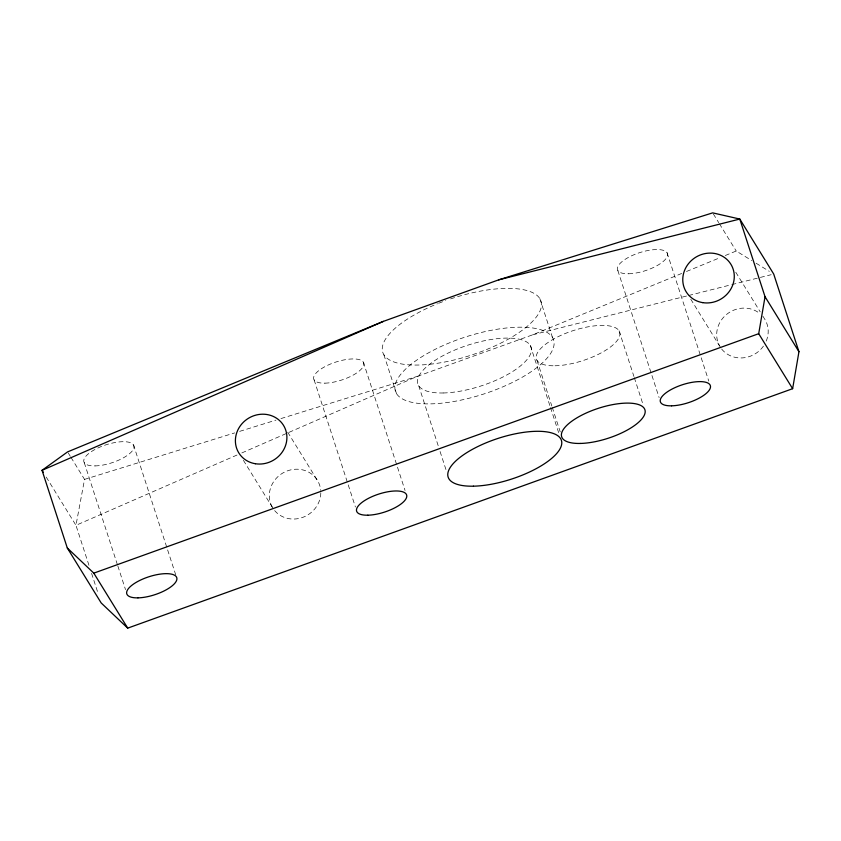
<?xml version="1.0" encoding="UTF-8"?>
<svg xmlns="http://www.w3.org/2000/svg" width="841" height="841" viewBox="0 0 841 841"><rect width="100%" height="100%" fill="white"/><g stroke="black" fill="none" stroke-linecap="round" stroke-linejoin="round"><path stroke-width="0.63" stroke-dasharray="4.21 3.15" d="M70.98 457.388L84.542 479.391L75.963 525.31L89.588 567.223M237.025 455.023L75.963 525.31L46.118 476.91M241.84 452.931L417.325 376.358L532.553 334.865L681.662 273.472M686.508 271.475L720.453 257.504M725.299 255.506L736.211 251.007L751.654 260.5M84.542 479.391L234.671 432.905M239.674 431.359L275.953 420.122M280.957 418.576L417.325 376.358M532.553 334.865L687.402 295.811M688.674 295.496L730.556 284.931M731.828 284.605L771.176 274.692M756.07 263.201L769.305 271.338M713.357 213.95L718.74 222.676M719.412 223.759L736.211 251.007M735.78 272.232L760.201 311.832M762.913 316.227L764.269 318.424A26.26 24.41 -31.7 0 1 766.172 341.215M690.776 299.217L719.265 345.42M287.727 432.232L316.889 479.528M243.396 460.321L273.241 508.721A26.26 24.41 -31.7 0 1 286.855 471.065A26.26 24.41 -31.7 0 1 320.726 490.303M68.258 452.984L70.297 456.285M667.092 252.805L708.784 381.11M617.841 270.539L659.123 397.604M619.092 330.828L633.914 376.442M634.314 377.672L642.724 403.564M539.859 298.629L552.474 337.462M537 360.39L551.822 406.003M552.222 407.233L560.243 431.896M530.314 345.441L550.098 406.34M550.508 407.58L558.981 433.672M418.671 385.641L438.466 446.539M440.074 451.512L446.539 471.391M383.895 354.786L396.51 393.62M363.375 362.177L405.057 490.482M314.114 379.911L355.407 506.976M133.519 444.942L175.99 575.654M84.268 462.687L117.435 564.763M117.845 566.004L125.53 589.657M91.585 573.394L98.397 594.345M450.576 298.912A83.164 29.94 -18 0 1 537.336 315.627A83.164 29.94 -18 0 1 405.194 364.479A83.164 29.94 -18 0 1 437.478 303.748M438.655 303.275A83.164 29.94 -18 0 1 445.772 300.584M320.82 492.889A26.26 24.41 -31.7 0 1 302.634 517.425A26.26 24.41 -31.7 0 1 273.977 509.751M763.439 346.114A26.26 24.41 -31.7 0 1 721.357 348.658M720.621 347.617A26.26 24.41 -31.7 0 1 726.025 314.891A26.26 24.41 -31.7 0 1 759.991 313.693M555.018 365.782A43.774 15.758 -18 0 0 619.891 334.886A43.774 15.758 -18 0 0 559.233 336.148A43.774 15.758 -18 0 0 555.018 365.782M443.175 392.978A59.522 21.424 -18 0 0 531.396 350.97A59.522 21.424 -18 0 0 448.905 352.684A59.522 21.424 -18 0 0 443.175 392.978M430.739 403.869A83.164 29.94 -18 0 0 553.988 345.178A83.164 29.94 -18 0 0 438.75 347.575A83.164 29.94 -18 0 0 430.739 403.869M324.931 383.149A26.26 9.451 -18 0 0 363.848 364.616A26.26 9.451 -18 0 0 327.454 365.372A26.26 9.451 -18 0 0 324.931 383.149M628.658 273.777A26.26 9.451 -18 0 0 667.575 255.244A26.26 9.451 -18 0 0 631.181 256A26.26 9.451 -18 0 0 628.658 273.777M95.086 465.914A26.26 9.451 -18 0 0 134.003 447.38A26.26 9.451 -18 0 0 97.609 448.137A26.26 9.451 -18 0 0 95.086 465.914"/><path stroke-width="1.26" d="M792.632 388.7L758.708 333.698L765.037 296.715L739.796 219.049L712.684 212.868L498.639 279.864L383.412 321.357L67.585 451.89L42.05 470.308L67.291 547.975L101.204 602.976L127.716 628.132L792.632 388.7L798.95 351.717L773.709 274.05L739.796 219.049L498.639 279.864M383.412 321.357L42.05 470.308L43.406 472.505M67.291 547.975L93.803 573.142L758.708 333.698M765.037 296.715L798.95 351.717M93.803 573.142L127.716 628.132M580.258 443.449A43.774 15.758 -18 0 0 645.121 412.563A43.774 15.758 -18 0 0 584.474 413.825A43.774 15.758 -18 0 0 580.258 443.449M473.462 486.182A59.522 21.424 -18 0 0 561.683 444.174A59.522 21.424 -18 0 0 479.191 445.888A59.522 21.424 -18 0 0 473.462 486.182M367.832 515.197A26.26 9.451 -18 0 0 406.75 496.653A26.26 9.451 -18 0 0 370.355 497.409A26.26 9.451 -18 0 0 367.832 515.197M671.56 405.825A26.26 9.451 -18 0 0 710.477 387.28A26.26 9.451 -18 0 0 674.083 388.048A26.26 9.451 -18 0 0 671.56 405.825M137.956 597.867A26.26 9.451 -18 0 0 176.873 579.333A26.26 9.451 -18 0 0 140.489 580.09A26.26 9.451 -18 0 0 137.956 597.867M255.391 463.738A26.26 24.41 -31.7 0 0 285.772 430.256A26.26 24.41 -31.7 0 0 242.282 423.38A26.26 24.41 -31.7 0 0 255.391 463.738M702.771 302.644A26.26 24.41 -31.7 0 0 733.152 269.162A26.26 24.41 -31.7 0 0 689.662 262.276A26.26 24.41 -31.7 0 0 702.771 302.644"/></g></svg>
